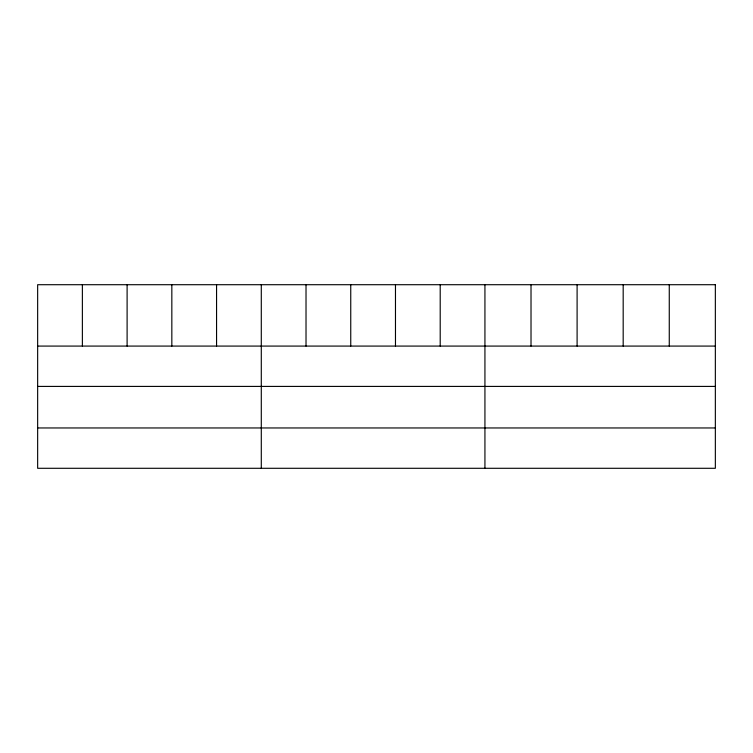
<?xml version="1.0" encoding="UTF-8"?>
<svg xmlns="http://www.w3.org/2000/svg" width="753" height="753" viewBox="0 0 753 753"><rect width="100%" height="100%" fill="white"/><g stroke="black" fill="none" stroke-linecap="round" stroke-linejoin="round"><path stroke-width="1.13" d="M37.65 346.079L715.35 346.079M37.65 386.411L715.35 386.411M37.65 427.958L715.35 427.958M669.266 284.709L669.266 346.079M623.183 284.709L623.183 346.079M577.099 284.709L577.099 346.079M531.016 284.709L531.016 346.079M484.932 284.709L484.932 468.291M440.204 284.709L440.204 346.079M395.476 284.709L395.476 346.079M350.747 284.709L350.747 346.079M306.019 284.709L306.019 346.079M261.291 284.709L261.291 468.291M216.563 284.709L216.563 346.079M171.835 284.709L171.835 346.079M127.106 284.709L127.106 346.079M82.378 284.709L82.378 346.079M715.35 284.709L37.65 284.709L37.65 468.291L715.35 468.291L715.35 284.709"/></g></svg>
